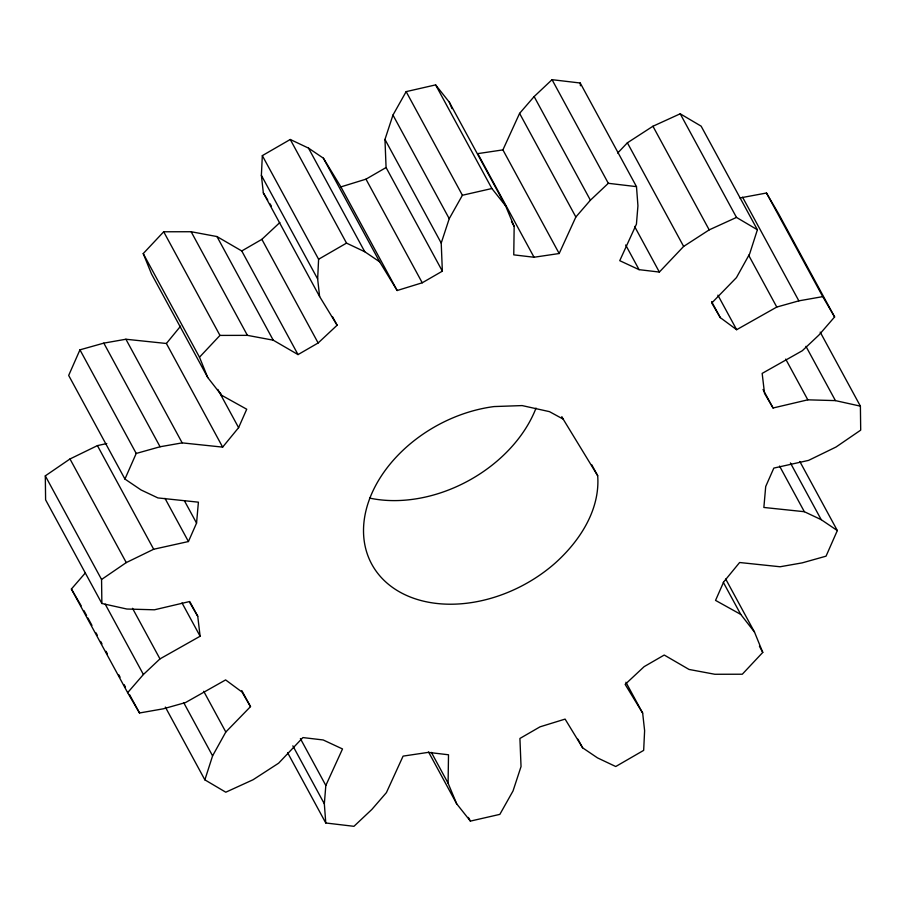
<?xml version="1.0" encoding="UTF-8"?>
<svg xmlns="http://www.w3.org/2000/svg" width="906" height="906" viewBox="0 0 906 906"><rect width="100%" height="100%" fill="white"/><g stroke="black" fill="none" stroke-linecap="round" stroke-linejoin="round"><path stroke-width="1.36" d="M625.91 682.252L642.66 713.101L644.619 730.655L643.668 750.372L615.74 766.521L597.507 757.892L582.615 747.812L565.106 719.104L540.021 726.838L519.919 738.458L521.041 766.555L513.034 790.938L499.852 814.369L470.384 821.108L456.681 803.815L448.096 783.214L448.504 754.777L428.221 752.376L403.091 756.114L386.409 792.625L371.868 809.432L353.952 826.317L325.775 822.988L287.598 752.671M325.775 822.988L324.337 803.815L325.832 785.468L342.513 748.956L323.193 739.964L302.91 737.575L278.618 763.192L253.068 779.749L225.787 792.206L204.869 779.851L212.593 755.853L225.821 732.014L250.509 706.623L241.97 692.003L225.617 679.919L185.481 702.58L163.42 708.786L139.524 712.988L127.655 692.671L143.397 674.506L159.966 658.9L200.113 636.238L197.746 616.261L189.195 601.629L154.45 609.795L126.851 609.025L101.868 603.475L101.563 579.489L126.262 562.592L153.68 549.251L188.437 541.539L196.557 523.102L198.403 502.173L157.927 497.926L141.053 489.953L124.937 479.059L136.217 453.453L160.079 446.76L182.174 442.875L222.65 447.122L238.606 427.655L246.726 409.229L221.54 395.231L207.768 377.564L199.49 357.213L219.965 335.413L247.406 335.356L273.227 340.18L298.029 354.597L318.142 342.978L337.123 325.231L319.614 296.534L263.34 192.899L261.381 175.345L262.332 155.628L290.26 139.479L308.493 148.108L323.385 158.188L379.659 261.823L397.168 290.52L422.241 282.785L442.355 271.166L386.081 167.542L384.959 139.445L392.966 115.062L406.148 91.631L435.616 84.892L449.319 102.185L505.582 205.821L514.166 226.409L513.759 254.858L534.042 257.247L559.172 253.521L575.854 216.998L590.406 200.203L608.311 183.306L636.488 186.636L637.937 205.809L636.431 224.156L619.749 260.679L639.07 269.66L659.353 272.06L683.645 246.432L709.194 229.875L736.487 217.417L757.393 229.773L749.681 253.782L736.442 277.61L711.754 303L720.293 317.632L736.646 329.705L776.782 307.055L798.854 300.849L822.75 296.636L834.607 316.953L818.865 335.118L802.297 350.735L762.161 373.397L764.528 393.374L773.067 407.994L807.812 399.829L835.423 400.611L860.394 406.148L860.7 430.135L836.012 447.032L808.582 460.384L773.826 468.085L765.706 486.522L763.86 507.462L804.347 511.709L821.221 519.682L837.325 530.565L826.046 556.171L802.184 562.875L780.089 566.76L739.613 562.513L723.668 581.969L715.547 600.395L740.734 614.393L754.494 632.06L762.773 652.411L742.297 674.223L714.857 674.268L689.036 669.443L664.234 655.038L644.132 666.657L625.151 684.392L642.66 713.101M319.614 296.534L317.655 278.98L318.595 259.252L262.332 155.628M442.355 271.166L441.222 243.068L449.229 218.686L462.411 195.254L491.89 188.527L505.582 205.821M222.65 447.122L166.387 343.487L125.911 339.24L103.816 343.125L79.954 349.829L68.675 375.435L124.937 479.059M559.172 253.521L502.909 149.886L519.591 113.375L534.132 96.568L552.048 79.683L580.225 83.012L636.488 186.636M166.387 343.487L180.566 326.194M127.655 692.671L71.393 589.047L85.277 573.011M207.768 377.564L151.506 273.94L143.227 253.589L163.703 231.777L191.143 231.732L216.964 236.557L241.766 250.962L298.029 354.597M617.665 153.057L627.382 142.808L652.932 126.251L680.213 113.794L701.131 126.149L757.393 229.773M241.766 250.962L261.868 239.343L279.852 222.536M101.868 603.475L45.606 499.852L45.3 475.865L69.989 458.968L97.418 445.616L106.772 443.544M323.385 158.188L340.894 186.896L365.979 179.161L386.081 167.542M318.595 259.252L346.522 243.114L364.767 251.743L379.659 261.823M739.987 197.95L766.476 193.012L778.345 213.329L834.607 316.953M502.909 149.886L477.779 153.624L534.042 257.247M597.688 475.729L563.158 419.104L549.455 411.641L522.128 405.582L494.053 406.567A124.462 90.725 -28.5 0 0 368.176 556.431A124.462 90.725 -28.5 0 0 554.665 563.555C579.41 541.562 600.259 510.067 597.688 475.729L591.663 464.631M263.34 192.899L267.723 200.079M269.909 203.669L271.37 206.058M71.393 589.047L81.166 605.774M766.476 193.012L822.75 296.636M820.202 332.128L860.394 406.148M742.58 197.214L798.854 300.849M680.213 113.794L736.487 217.417M805.944 346.33L835.423 400.611M748.65 255.232L776.782 307.055M785.706 359.116L807.812 399.829M652.932 126.251L709.194 229.875M717.892 295.163L736.646 329.705M763.022 389.489L773.067 407.994M627.382 142.808L683.645 246.432M799.817 461.482L837.325 530.565M711.584 301.596L720.293 317.632M790.406 462.932L821.221 519.682M779.556 466.058L804.347 511.709M634.574 226.409L659.353 272.06M552.048 79.683L608.311 183.306M625.672 244.994L639.07 269.66M534.132 96.568L590.406 200.203M519.591 113.375L575.854 216.998M725.695 579.013L754.494 632.06M759.432 646.25L762.773 652.411M723.316 582.32L740.734 614.393M511.482 221.472L514.166 226.409M435.616 84.892L491.89 188.527M406.148 91.631L462.411 195.254M561.822 416.635L563.158 419.104M392.966 115.062L449.229 218.686M384.959 139.445L441.222 243.068M365.979 179.161L422.241 282.785M340.894 186.896L397.168 290.52M308.493 148.108L364.767 251.743M290.26 139.479L346.522 243.114M577.926 739.171L582.615 747.812M261.381 175.345L317.655 278.98M332.434 316.602L337.123 325.231M261.868 239.343L318.142 342.978M216.964 236.557L273.227 340.18M191.143 231.732L247.406 335.356M163.703 231.777L219.965 335.413M468.368 817.405L470.384 821.108M431.358 752.376L448.096 783.214M428.549 751.991L456.681 803.815M220.192 392.762L221.54 395.231M217.836 389.421L238.606 427.655M143.227 253.589L199.49 357.213M125.911 339.24L182.174 442.875M103.816 343.125L160.079 446.76M184.496 500.905L196.557 523.102M300.384 738.594L325.832 785.468M164.994 498.357L188.437 541.539M79.954 349.829L136.217 453.453M292.853 745.831L324.337 803.815M241.8 690.587L250.509 706.623M189.705 601.459L197.746 616.261M97.418 445.616L153.68 549.251M182.027 602.932L200.113 636.238M203.714 691.301L225.821 732.014M69.989 458.968L126.262 562.592M132.514 608.311L159.966 658.9M183.782 702.796L212.593 755.853M45.3 475.865L101.563 579.489M165.345 707.065L204.869 779.851M105.221 604.189L143.397 674.506M83.93 610.599L86.602 615.536M87.939 618.005L91.959 625.4M95.979 632.807L97.316 635.276M100.668 641.437L102.004 643.906M106.025 651.312L107.372 653.781M118.754 674.744L120.09 677.212M124.111 684.619L125.458 687.088M129.467 694.483L139.524 712.988M449.319 102.185L452.003 108.629M580.225 83.012L580.429 85.753M369.546 498.074A124.473 90.736 -28.5 0 0 470.633 479.546L472.139 478.685A124.462 90.725 -28.5 0 0 536.035 408.096"/></g></svg>
